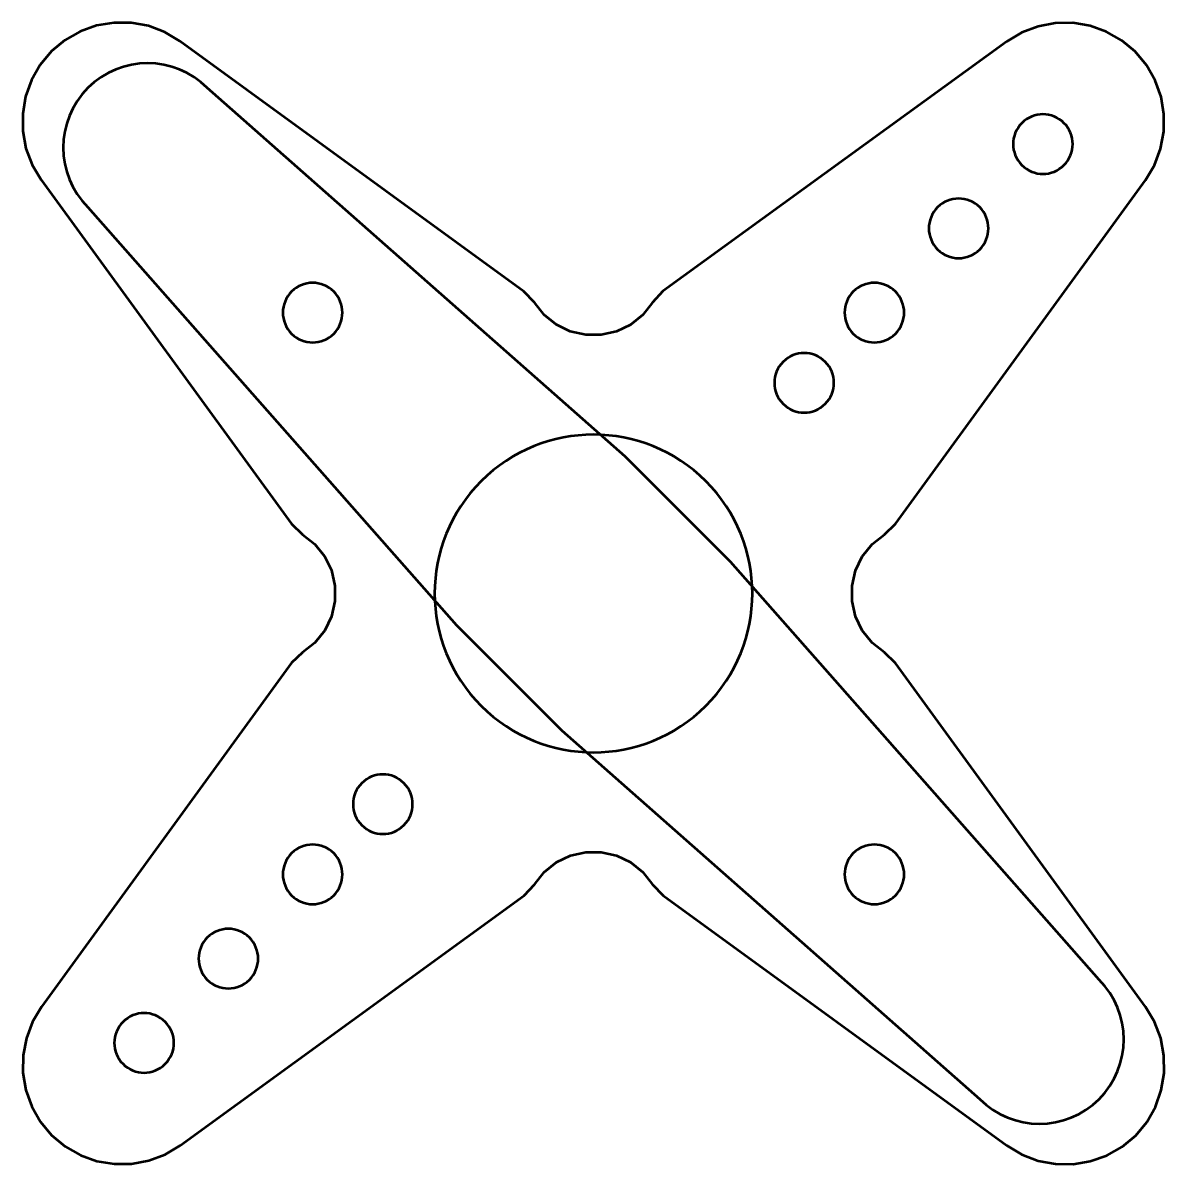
# Model space of a CAD drawing. Header units: centimetres. Extents: x -55.7 to 42.9, y -35.5 to -4.3.
# Drawn here: x -11.937 to -9.063, y -16.287 to -13.413 of the extents above; entities that cross this region are included whole.
import ezdxf

# ---------------------------------------------------------------- set-up
doc = ezdxf.new("R2010")
doc.units = ezdxf.units.CM
doc.header["$MEASUREMENT"] = 0
doc.layers.add('Layer 1', color=7, linetype='Continuous')

msp = doc.modelspace()

# ---------------------------------------------------------------- linework, layer by layer
at = {"layer": 'Layer 1', "color": 30, "lineweight": 53}
for points, knots in [([(-11.54126, -13.4598), (-11.54126, -13.4598), (-10.67532, -14.08937), (-10.67532, -14.08937), (-10.67532, -14.08937), (-10.67532, -14.08937), (-10.64843, -14.11738), (-10.64843, -14.11738), (-10.64843, -14.11738), (-10.64843, -14.11738), (-10.62435, -14.14819), (-10.62435, -14.14819), (-10.62435, -14.14819), (-10.62435, -14.14819), (-10.5941, -14.17283), (-10.5941, -14.17283), (-10.5941, -14.17283), (-10.5941, -14.17283), (-10.55882, -14.19019), (-10.55882, -14.19019), (-10.55882, -14.19019), (-10.55882, -14.19019), (-10.5196, -14.19916), (-10.5196, -14.19916), (-10.5196, -14.19916), (-10.5196, -14.19916), (-10.48039, -14.19915), (-10.48039, -14.19915), (-10.48039, -14.19915), (-10.48039, -14.19915), (-10.44231, -14.19019), (-10.44231, -14.19019), (-10.44231, -14.19019), (-10.44231, -14.19019), (-10.40646, -14.17338), (-10.40646, -14.17338), (-10.40646, -14.17338), (-10.40646, -14.17338), (-10.37565, -14.14818), (-10.37565, -14.14818), (-10.37565, -14.14818), (-10.37565, -14.14818), (-10.35158, -14.11738), (-10.35158, -14.11738), (-10.35158, -14.11738), (-10.35158, -14.11738), (-10.32525, -14.08881), (-10.32525, -14.08881), (-10.32525, -14.08881), (-10.32525, -14.08881), (-9.4593, -13.46036), (-9.4593, -13.46036), (-9.4593, -13.46036), (-9.4593, -13.46036), (-9.42177, -13.43739), (-9.42177, -13.43739), (-9.42177, -13.43739), (-9.42177, -13.43739), (-9.38089, -13.42228), (-9.38089, -13.42228), (-9.38089, -13.42228), (-9.38089, -13.42228), (-9.33775, -13.41387), (-9.33775, -13.41387), (-9.33775, -13.41387), (-9.33775, -13.41387), (-9.29351, -13.41331), (-9.29351, -13.41331), (-9.29351, -13.41331), (-9.29351, -13.41331), (-9.24982, -13.42115), (-9.24982, -13.42115), (-9.24982, -13.42115), (-9.24982, -13.42115), (-9.20837, -13.43572), (-9.20837, -13.43572), (-9.20837, -13.43572), (-9.20837, -13.43572), (-9.16973, -13.45756), (-9.16973, -13.45756), (-9.16973, -13.45756), (-9.16973, -13.45756), (-9.13612, -13.48556), (-9.13612, -13.48556), (-9.13612, -13.48556), (-9.13612, -13.48556), (-9.10755, -13.51973), (-9.10755, -13.51973), (-9.10755, -13.51973), (-9.10755, -13.51973), (-9.08571, -13.55838), (-9.08571, -13.55838), (-9.08571, -13.55838), (-9.08571, -13.55838), (-9.07114, -13.59982), (-9.07114, -13.59982), (-9.07114, -13.59982), (-9.07114, -13.59982), (-9.06386, -13.64296), (-9.06386, -13.64296), (-9.06386, -13.64296), (-9.06386, -13.64296), (-9.06442, -13.6872), (-9.06442, -13.6872), (-9.06442, -13.6872), (-9.06442, -13.6872), (-9.07227, -13.7309), (-9.07227, -13.7309), (-9.07227, -13.7309), (-9.07227, -13.7309), (-9.08738, -13.77178), (-9.08738, -13.77178), (-9.08738, -13.77178), (-9.08738, -13.77178), (-9.11035, -13.80931), (-9.11035, -13.80931), (-9.11035, -13.80931), (-9.11035, -13.80931), (-9.73936, -14.6747), (-9.73936, -14.6747), (-9.73936, -14.6747), (-9.73936, -14.6747), (-9.76738, -14.70158), (-9.76738, -14.70158), (-9.76738, -14.70158), (-9.76738, -14.70158), (-9.79817, -14.72566), (-9.79817, -14.72566), (-9.79817, -14.72566), (-9.79817, -14.72566), (-9.82337, -14.75647), (-9.82337, -14.75647), (-9.82337, -14.75647), (-9.82337, -14.75647), (-9.84018, -14.79232), (-9.84018, -14.79232), (-9.84018, -14.79232), (-9.84018, -14.79232), (-9.84914, -14.83039), (-9.84914, -14.83039), (-9.84914, -14.83039), (-9.84914, -14.83039), (-9.84915, -14.86961), (-9.84915, -14.86961), (-9.84915, -14.86961), (-9.84915, -14.86961), (-9.84075, -14.90826), (-9.84075, -14.90826), (-9.84075, -14.90826), (-9.84075, -14.90826), (-9.82338, -14.94355), (-9.82338, -14.94355), (-9.82338, -14.94355), (-9.82338, -14.94355), (-9.79818, -14.97436), (-9.79818, -14.97436), (-9.79818, -14.97436), (-9.79818, -14.97436), (-9.76737, -14.99844), (-9.76737, -14.99844), (-9.76737, -14.99844), (-9.76737, -14.99844), (-9.73936, -15.02532), (-9.73936, -15.02532), (-9.73936, -15.02532), (-9.73936, -15.02532), (-9.11036, -15.8907), (-9.11036, -15.8907), (-9.11036, -15.8907), (-9.11036, -15.8907), (-9.0874, -15.92822), (-9.0874, -15.92822), (-9.0874, -15.92822), (-9.0874, -15.92822), (-9.07171, -15.96966), (-9.07171, -15.96966), (-9.07171, -15.96966), (-9.07171, -15.96966), (-9.06388, -16.01336), (-9.06388, -16.01336), (-9.06388, -16.01336), (-9.06388, -16.01336), (-9.06332, -16.0576), (-9.06332, -16.0576), (-9.06332, -16.0576), (-9.06332, -16.0576), (-9.07059, -16.10073), (-9.07059, -16.10073), (-9.07059, -16.10073), (-9.07059, -16.10073), (-9.08516, -16.14218), (-9.08516, -16.14218), (-9.08516, -16.14218), (-9.08516, -16.14218), (-9.107, -16.18083), (-9.107, -16.18083), (-9.107, -16.18083), (-9.107, -16.18083), (-9.135, -16.21444), (-9.135, -16.21444), (-9.135, -16.21444), (-9.135, -16.21444), (-9.16917, -16.243), (-9.16917, -16.243), (-9.16917, -16.243), (-9.16917, -16.243), (-9.20783, -16.26485), (-9.20783, -16.26485), (-9.20783, -16.26485), (-9.20783, -16.26485), (-9.24928, -16.27942), (-9.24928, -16.27942), (-9.24928, -16.27942), (-9.24928, -16.27942), (-9.2924, -16.28669), (-9.2924, -16.28669), (-9.2924, -16.28669), (-9.2924, -16.28669), (-9.33665, -16.28613), (-9.33665, -16.28613), (-9.33665, -16.28613), (-9.33665, -16.28613), (-9.38034, -16.2783), (-9.38034, -16.2783), (-9.38034, -16.2783), (-9.38034, -16.2783), (-9.42179, -16.26261), (-9.42179, -16.26261), (-9.42179, -16.26261), (-9.42179, -16.26261), (-9.45931, -16.23965), (-9.45931, -16.23965), (-9.45931, -16.23965), (-9.45931, -16.23965), (-10.32468, -15.61064), (-10.32468, -15.61064), (-10.32468, -15.61064), (-10.32468, -15.61064), (-10.35157, -15.58264), (-10.35157, -15.58264), (-10.35157, -15.58264), (-10.35157, -15.58264), (-10.37565, -15.55183), (-10.37565, -15.55183), (-10.37565, -15.55183), (-10.37565, -15.55183), (-10.40646, -15.52663), (-10.40646, -15.52663), (-10.40646, -15.52663), (-10.40646, -15.52663), (-10.44175, -15.50926), (-10.44175, -15.50926), (-10.44175, -15.50926), (-10.44175, -15.50926), (-10.4804, -15.50086), (-10.4804, -15.50086), (-10.4804, -15.50086), (-10.4804, -15.50086), (-10.51961, -15.50086), (-10.51961, -15.50086), (-10.51961, -15.50086), (-10.51961, -15.50086), (-10.55769, -15.50983), (-10.55769, -15.50983), (-10.55769, -15.50983), (-10.55769, -15.50983), (-10.59354, -15.52663), (-10.59354, -15.52663), (-10.59354, -15.52663), (-10.59354, -15.52663), (-10.62435, -15.55184), (-10.62435, -15.55184), (-10.62435, -15.55184), (-10.62435, -15.55184), (-10.64843, -15.58264), (-10.64843, -15.58264), (-10.64843, -15.58264), (-10.64843, -15.58264), (-10.67475, -15.61009), (-10.67475, -15.61009), (-10.67475, -15.61009), (-10.67475, -15.61009), (-11.54069, -16.23965), (-11.54069, -16.23965), (-11.54069, -16.23965), (-11.54069, -16.23965), (-11.57821, -16.26261), (-11.57821, -16.26261), (-11.57821, -16.26261), (-11.57821, -16.26261), (-11.61911, -16.27774), (-11.61911, -16.27774), (-11.61911, -16.27774), (-11.61911, -16.27774), (-11.6628, -16.28557), (-11.6628, -16.28557), (-11.6628, -16.28557), (-11.6628, -16.28557), (-11.70704, -16.28614), (-11.70704, -16.28614), (-11.70704, -16.28614), (-11.70704, -16.28614), (-11.75017, -16.27886), (-11.75017, -16.27886), (-11.75017, -16.27886), (-11.75017, -16.27886), (-11.79161, -16.26429), (-11.79161, -16.26429), (-11.79161, -16.26429), (-11.79161, -16.26429), (-11.83027, -16.24245), (-11.83027, -16.24245), (-11.83027, -16.24245), (-11.83027, -16.24245), (-11.86444, -16.21388), (-11.86444, -16.21388), (-11.86444, -16.21388), (-11.86444, -16.21388), (-11.89244, -16.18027), (-11.89244, -16.18027), (-11.89244, -16.18027), (-11.89244, -16.18027), (-11.91427, -16.14163), (-11.91427, -16.14163), (-11.91427, -16.14163), (-11.91427, -16.14163), (-11.92885, -16.10018), (-11.92885, -16.10018), (-11.92885, -16.10018), (-11.92885, -16.10018), (-11.93669, -16.05649), (-11.93669, -16.05649), (-11.93669, -16.05649), (-11.93669, -16.05649), (-11.93613, -16.01224), (-11.93613, -16.01224), (-11.93613, -16.01224), (-11.93613, -16.01224), (-11.92773, -15.96912), (-11.92773, -15.96912), (-11.92773, -15.96912), (-11.92773, -15.96912), (-11.9126, -15.92822), (-11.9126, -15.92822), (-11.9126, -15.92822), (-11.9126, -15.92822), (-11.88964, -15.8907), (-11.88964, -15.8907), (-11.88964, -15.8907), (-11.88964, -15.8907), (-11.26064, -15.0242), (-11.26064, -15.0242), (-11.26064, -15.0242), (-11.26064, -15.0242), (-11.23263, -14.99844), (-11.23263, -14.99844), (-11.23263, -14.99844), (-11.23263, -14.99844), (-11.20183, -14.97436), (-11.20183, -14.97436), (-11.20183, -14.97436), (-11.20183, -14.97436), (-11.17662, -14.94355), (-11.17662, -14.94355), (-11.17662, -14.94355), (-11.17662, -14.94355), (-11.15982, -14.9077), (-11.15982, -14.9077), (-11.15982, -14.9077), (-11.15982, -14.9077), (-11.15086, -14.86961), (-11.15086, -14.86961), (-11.15086, -14.86961), (-11.15086, -14.86961), (-11.15085, -14.83041), (-11.15085, -14.83041), (-11.15085, -14.83041), (-11.15085, -14.83041), (-11.15982, -14.79119), (-11.15982, -14.79119), (-11.15982, -14.79119), (-11.15982, -14.79119), (-11.17718, -14.75591), (-11.17718, -14.75591), (-11.17718, -14.75591), (-11.17718, -14.75591), (-11.20182, -14.72567), (-11.20182, -14.72567), (-11.20182, -14.72567), (-11.20182, -14.72567), (-11.23263, -14.70158), (-11.23263, -14.70158), (-11.23263, -14.70158), (-11.23263, -14.70158), (-11.26064, -14.67469), (-11.26064, -14.67469), (-11.26064, -14.67469), (-11.26064, -14.67469), (-11.89021, -13.80875), (-11.89021, -13.80875), (-11.89021, -13.80875), (-11.89021, -13.80875), (-11.91317, -13.77123), (-11.91317, -13.77123), (-11.91317, -13.77123), (-11.91317, -13.77123), (-11.92886, -13.72978), (-11.92886, -13.72978), (-11.92886, -13.72978), (-11.92886, -13.72978), (-11.93669, -13.68609), (-11.93669, -13.68609), (-11.93669, -13.68609), (-11.93669, -13.68609), (-11.9367, -13.6424), (-11.9367, -13.6424), (-11.9367, -13.6424), (-11.9367, -13.6424), (-11.92998, -13.59872), (-11.92998, -13.59872), (-11.92998, -13.59872), (-11.92998, -13.59872), (-11.91485, -13.55783), (-11.91485, -13.55783), (-11.91485, -13.55783), (-11.91485, -13.55783), (-11.893, -13.51917), (-11.893, -13.51917), (-11.893, -13.51917), (-11.893, -13.51917), (-11.86444, -13.485), (-11.86444, -13.485), (-11.86444, -13.485), (-11.86444, -13.485), (-11.83083, -13.457), (-11.83083, -13.457), (-11.83083, -13.457), (-11.83083, -13.457), (-11.79218, -13.43516), (-11.79218, -13.43516), (-11.79218, -13.43516), (-11.79218, -13.43516), (-11.75129, -13.42003), (-11.75129, -13.42003), (-11.75129, -13.42003), (-11.75129, -13.42003), (-11.70761, -13.41331), (-11.70761, -13.41331), (-11.70761, -13.41331), (-11.70761, -13.41331), (-11.66392, -13.41332), (-11.66392, -13.41332), (-11.66392, -13.41332), (-11.66392, -13.41332), (-11.62022, -13.42115), (-11.62022, -13.42115), (-11.62022, -13.42115), (-11.62022, -13.42115), (-11.57878, -13.43684), (-11.57878, -13.43684), (-11.57878, -13.43684), (-11.57878, -13.43684), (-11.54126, -13.4598), (-11.54126, -13.4598)], [0, 0, 0, 0, 0.0086207, 0.0086207, 0.0086207, 0.0086207, 0.0172414, 0.0172414, 0.0172414, 0.0172414, 0.0258621, 0.0258621, 0.0258621, 0.0258621, 0.0344828, 0.0344828, 0.0344828, 0.0344828, 0.0431034, 0.0431034, 0.0431034, 0.0431034, 0.0517241, 0.0517241, 0.0517241, 0.0517241, 0.0603448, 0.0603448, 0.0603448, 0.0603448, 0.0689655, 0.0689655, 0.0689655, 0.0689655, 0.0775862, 0.0775862, 0.0775862, 0.0775862, 0.0862069, 0.0862069, 0.0862069, 0.0862069, 0.0948276, 0.0948276, 0.0948276, 0.0948276, 0.1034483, 0.1034483, 0.1034483, 0.1034483, 0.112069, 0.112069, 0.112069, 0.112069, 0.1206897, 0.1206897, 0.1206897, 0.1206897, 0.1293103, 0.1293103, 0.1293103, 0.1293103, 0.137931, 0.137931, 0.137931, 0.137931, 0.1465517, 0.1465517, 0.1465517, 0.1465517, 0.1551724, 0.1551724, 0.1551724, 0.1551724, 0.1637931, 0.1637931, 0.1637931, 0.1637931, 0.1724138, 0.1724138, 0.1724138, 0.1724138, 0.1810345, 0.1810345, 0.1810345, 0.1810345, 0.1896552, 0.1896552, 0.1896552, 0.1896552, 0.1982759, 0.1982759, 0.1982759, 0.1982759, 0.2068966, 0.2068966, 0.2068966, 0.2068966, 0.2155172, 0.2155172, 0.2155172, 0.2155172, 0.2241379, 0.2241379, 0.2241379, 0.2241379, 0.2327586, 0.2327586, 0.2327586, 0.2327586, 0.2413793, 0.2413793, 0.2413793, 0.2413793, 0.25, 0.25, 0.25, 0.25, 0.2586207, 0.2586207, 0.2586207, 0.2586207, 0.2672414, 0.2672414, 0.2672414, 0.2672414, 0.2758621, 0.2758621, 0.2758621, 0.2758621, 0.2844828, 0.2844828, 0.2844828, 0.2844828, 0.2931034, 0.2931034, 0.2931034, 0.2931034, 0.3017241, 0.3017241, 0.3017241, 0.3017241, 0.3103448, 0.3103448, 0.3103448, 0.3103448, 0.3189655, 0.3189655, 0.3189655, 0.3189655, 0.3275862, 0.3275862, 0.3275862, 0.3275862, 0.3362069, 0.3362069, 0.3362069, 0.3362069, 0.3448276, 0.3448276, 0.3448276, 0.3448276, 0.3534483, 0.3534483, 0.3534483, 0.3534483, 0.362069, 0.362069, 0.362069, 0.362069, 0.3706897, 0.3706897, 0.3706897, 0.3706897, 0.3793103, 0.3793103, 0.3793103, 0.3793103, 0.387931, 0.387931, 0.387931, 0.387931, 0.3965517, 0.3965517, 0.3965517, 0.3965517, 0.4051724, 0.4051724, 0.4051724, 0.4051724, 0.4137931, 0.4137931, 0.4137931, 0.4137931, 0.4224138, 0.4224138, 0.4224138, 0.4224138, 0.4310345, 0.4310345, 0.4310345, 0.4310345, 0.4396552, 0.4396552, 0.4396552, 0.4396552, 0.4482759, 0.4482759, 0.4482759, 0.4482759, 0.4568966, 0.4568966, 0.4568966, 0.4568966, 0.4655172, 0.4655172, 0.4655172, 0.4655172, 0.4741379, 0.4741379, 0.4741379, 0.4741379, 0.4827586, 0.4827586, 0.4827586, 0.4827586, 0.4913793, 0.4913793, 0.4913793, 0.4913793, 0.5, 0.5, 0.5, 0.5, 0.5086207, 0.5086207, 0.5086207, 0.5086207, 0.5172414, 0.5172414, 0.5172414, 0.5172414, 0.5258621, 0.5258621, 0.5258621, 0.5258621, 0.5344828, 0.5344828, 0.5344828, 0.5344828, 0.5431034, 0.5431034, 0.5431034, 0.5431034, 0.5517241, 0.5517241, 0.5517241, 0.5517241, 0.5603448, 0.5603448, 0.5603448, 0.5603448, 0.5689655, 0.5689655, 0.5689655, 0.5689655, 0.5775862, 0.5775862, 0.5775862, 0.5775862, 0.5862069, 0.5862069, 0.5862069, 0.5862069, 0.5948276, 0.5948276, 0.5948276, 0.5948276, 0.6034483, 0.6034483, 0.6034483, 0.6034483, 0.612069, 0.612069, 0.612069, 0.612069, 0.6206897, 0.6206897, 0.6206897, 0.6206897, 0.6293103, 0.6293103, 0.6293103, 0.6293103, 0.637931, 0.637931, 0.637931, 0.637931, 0.6465517, 0.6465517, 0.6465517, 0.6465517, 0.6551724, 0.6551724, 0.6551724, 0.6551724, 0.6637931, 0.6637931, 0.6637931, 0.6637931, 0.6724138, 0.6724138, 0.6724138, 0.6724138, 0.6810345, 0.6810345, 0.6810345, 0.6810345, 0.6896552, 0.6896552, 0.6896552, 0.6896552, 0.6982759, 0.6982759, 0.6982759, 0.6982759, 0.7068966, 0.7068966, 0.7068966, 0.7068966, 0.7155172, 0.7155172, 0.7155172, 0.7155172, 0.7241379, 0.7241379, 0.7241379, 0.7241379, 0.7327586, 0.7327586, 0.7327586, 0.7327586, 0.7413793, 0.7413793, 0.7413793, 0.7413793, 0.75, 0.75, 0.75, 0.75, 0.7586207, 0.7586207, 0.7586207, 0.7586207, 0.7672414, 0.7672414, 0.7672414, 0.7672414, 0.7758621, 0.7758621, 0.7758621, 0.7758621, 0.7844828, 0.7844828, 0.7844828, 0.7844828, 0.7931034, 0.7931034, 0.7931034, 0.7931034, 0.8017241, 0.8017241, 0.8017241, 0.8017241, 0.8103448, 0.8103448, 0.8103448, 0.8103448, 0.8189655, 0.8189655, 0.8189655, 0.8189655, 0.8275862, 0.8275862, 0.8275862, 0.8275862, 0.8362069, 0.8362069, 0.8362069, 0.8362069, 0.8448276, 0.8448276, 0.8448276, 0.8448276, 0.8534483, 0.8534483, 0.8534483, 0.8534483, 0.862069, 0.862069, 0.862069, 0.862069, 0.8706897, 0.8706897, 0.8706897, 0.8706897, 0.8793103, 0.8793103, 0.8793103, 0.8793103, 0.887931, 0.887931, 0.887931, 0.887931, 0.8965517, 0.8965517, 0.8965517, 0.8965517, 0.9051724, 0.9051724, 0.9051724, 0.9051724, 0.9137931, 0.9137931, 0.9137931, 0.9137931, 0.9224138, 0.9224138, 0.9224138, 0.9224138, 0.9310345, 0.9310345, 0.9310345, 0.9310345, 0.9396552, 0.9396552, 0.9396552, 0.9396552, 0.9482759, 0.9482759, 0.9482759, 0.9482759, 0.9568966, 0.9568966, 0.9568966, 0.9568966, 0.9655172, 0.9655172, 0.9655172, 0.9655172, 0.9741379, 0.9741379, 0.9741379, 0.9741379, 0.9827586, 0.9827586, 0.9827586, 0.9827586, 0.9913793, 0.9913793, 0.9913793, 0.9913793, 1, 1, 1, 1]), ([(-10.57955, -15.19471), (-10.57955, -15.19471), (-10.84471, -14.92955), (-10.84471, -14.92955), (-10.84471, -14.92955), (-10.84471, -14.92955), (-11.77279, -13.87773), (-11.77279, -13.87773), (-11.77279, -13.87773), (-11.85555, -13.79497), (-11.85555, -13.65997), (-11.77279, -13.57721), (-11.77279, -13.57721), (-11.69003, -13.49445), (-11.55503, -13.49445), (-11.47227, -13.57721), (-11.47227, -13.57721), (-11.47227, -13.57721), (-10.42045, -14.50529), (-10.42045, -14.50529), (-10.42045, -14.50529), (-10.42045, -14.50529), (-10.15529, -14.77045), (-10.15529, -14.77045), (-10.15529, -14.77045), (-10.15529, -14.77045), (-9.22721, -15.82227), (-9.22721, -15.82227), (-9.22721, -15.82227), (-9.14445, -15.90503), (-9.14445, -16.04003), (-9.22721, -16.12279), (-9.22721, -16.12279), (-9.30997, -16.20555), (-9.44497, -16.20555), (-9.52773, -16.12279), (-9.52773, -16.12279), (-9.52773, -16.12279), (-10.57955, -15.19471), (-10.57955, -15.19471)], [0, 0, 0, 0, 0.1, 0.1, 0.1, 0.1, 0.2, 0.2, 0.2, 0.2, 0.3, 0.3, 0.3, 0.3, 0.4, 0.4, 0.4, 0.4, 0.5, 0.5, 0.5, 0.5, 0.6, 0.6, 0.6, 0.6, 0.7, 0.7, 0.7, 0.7, 0.8, 0.8, 0.8, 0.8, 0.9, 0.9, 0.9, 0.9, 1, 1, 1, 1])]:
    msp.add_open_spline(points, degree=3, knots=knots, dxfattribs=at)
at = {"layer": 'Layer 1', "color": 250, "lineweight": 53}
for points in [[(-9.31559, -13.77166), (-9.34487, -13.80094), (-9.39238, -13.80094), (-9.42166, -13.77166), (-9.42166, -13.77166), (-9.45094, -13.74238), (-9.45094, -13.69488), (-9.42166, -13.6656), (-9.42166, -13.6656), (-9.39238, -13.63632), (-9.34487, -13.63632), (-9.31559, -13.6656), (-9.31559, -13.6656), (-9.28631, -13.69488), (-9.28631, -13.74238), (-9.31559, -13.77166)], [(-9.52772, -13.98379), (-9.557, -14.01307), (-9.60451, -14.01307), (-9.63379, -13.98379), (-9.63379, -13.98379), (-9.66307, -13.95451), (-9.66307, -13.90701), (-9.63379, -13.87773), (-9.63379, -13.87773), (-9.60451, -13.84845), (-9.557, -13.84845), (-9.52772, -13.87773), (-9.52772, -13.87773), (-9.49844, -13.90701), (-9.49844, -13.95451), (-9.52772, -13.98379)], [(-11.15407, -14.08986), (-11.12479, -14.11914), (-11.12479, -14.16665), (-11.15407, -14.19593), (-11.15407, -14.19593), (-11.18335, -14.22521), (-11.23085, -14.22521), (-11.26013, -14.19593), (-11.26013, -14.19593), (-11.28941, -14.16665), (-11.28941, -14.11914), (-11.26013, -14.08986), (-11.26013, -14.08986), (-11.23085, -14.06058), (-11.18335, -14.06058), (-11.15407, -14.08986)], [(-11.15407, -14.08986), (-11.12479, -14.11914), (-11.12479, -14.16665), (-11.15407, -14.19593), (-11.15407, -14.19593), (-11.18335, -14.22521), (-11.23085, -14.22521), (-11.26013, -14.19593), (-11.26013, -14.19593), (-11.28941, -14.16665), (-11.28941, -14.11914), (-11.26013, -14.08986), (-11.26013, -14.08986), (-11.23085, -14.06058), (-11.18335, -14.06058), (-11.15407, -14.08986)], [(-9.73985, -14.19593), (-9.76913, -14.22521), (-9.81664, -14.22521), (-9.84592, -14.19593), (-9.84592, -14.19593), (-9.8752, -14.16665), (-9.8752, -14.11914), (-9.84592, -14.08986), (-9.84592, -14.08986), (-9.81664, -14.06058), (-9.76913, -14.06058), (-9.73985, -14.08986), (-9.73985, -14.08986), (-9.71057, -14.11914), (-9.71057, -14.16665), (-9.73985, -14.19593)], [(-9.73985, -14.19593), (-9.76913, -14.22521), (-9.81664, -14.22521), (-9.84592, -14.19593), (-9.84592, -14.19593), (-9.8752, -14.16665), (-9.8752, -14.11914), (-9.84592, -14.08986), (-9.84592, -14.08986), (-9.81664, -14.06058), (-9.76913, -14.06058), (-9.73985, -14.08986), (-9.73985, -14.08986), (-9.71057, -14.11914), (-9.71057, -14.16665), (-9.73985, -14.19593)], [(-9.91663, -14.3727), (-9.94591, -14.40198), (-9.99342, -14.40198), (-10.0227, -14.3727), (-10.0227, -14.3727), (-10.05198, -14.34342), (-10.05198, -14.29592), (-10.0227, -14.26664), (-10.0227, -14.26664), (-9.99342, -14.23736), (-9.94591, -14.23736), (-9.91663, -14.26664), (-9.91663, -14.26664), (-9.88735, -14.29592), (-9.88735, -14.34342), (-9.91663, -14.3727)], [(-10.78284, -14.56716), (-10.62666, -14.41097), (-10.37334, -14.41097), (-10.21716, -14.56716), (-10.21716, -14.56716), (-10.06097, -14.72334), (-10.06097, -14.97666), (-10.21716, -15.13284), (-10.21716, -15.13284), (-10.37334, -15.28903), (-10.62666, -15.28903), (-10.78284, -15.13284), (-10.78284, -15.13284), (-10.93903, -14.97666), (-10.93903, -14.72334), (-10.78284, -14.56716)], [(-11.08336, -15.3273), (-11.05408, -15.29802), (-11.00657, -15.29802), (-10.97729, -15.3273), (-10.97729, -15.3273), (-10.94801, -15.35658), (-10.94801, -15.40408), (-10.97729, -15.43336), (-10.97729, -15.43336), (-11.00657, -15.46264), (-11.05408, -15.46264), (-11.08336, -15.43336), (-11.08336, -15.43336), (-11.11264, -15.40408), (-11.11264, -15.35658), (-11.08336, -15.3273)], [(-11.26013, -15.50407), (-11.23085, -15.47479), (-11.18335, -15.47479), (-11.15407, -15.50407), (-11.15407, -15.50407), (-11.12479, -15.53335), (-11.12479, -15.58086), (-11.15407, -15.61014), (-11.15407, -15.61014), (-11.18335, -15.63942), (-11.23085, -15.63942), (-11.26013, -15.61014), (-11.26013, -15.61014), (-11.28941, -15.58086), (-11.28941, -15.53335), (-11.26013, -15.50407)], [(-11.26013, -15.50407), (-11.23085, -15.47479), (-11.18335, -15.47479), (-11.15407, -15.50407), (-11.15407, -15.50407), (-11.12479, -15.53335), (-11.12479, -15.58086), (-11.15407, -15.61014), (-11.15407, -15.61014), (-11.18335, -15.63942), (-11.23085, -15.63942), (-11.26013, -15.61014), (-11.26013, -15.61014), (-11.28941, -15.58086), (-11.28941, -15.53335), (-11.26013, -15.50407)], [(-9.84592, -15.61014), (-9.8752, -15.58086), (-9.8752, -15.53335), (-9.84592, -15.50407), (-9.84592, -15.50407), (-9.81664, -15.47479), (-9.76913, -15.47479), (-9.73985, -15.50407), (-9.73985, -15.50407), (-9.71057, -15.53335), (-9.71057, -15.58086), (-9.73985, -15.61014), (-9.73985, -15.61014), (-9.76913, -15.63942), (-9.81664, -15.63942), (-9.84592, -15.61014)], [(-9.84592, -15.61014), (-9.8752, -15.58086), (-9.8752, -15.53335), (-9.84592, -15.50407), (-9.84592, -15.50407), (-9.81664, -15.47479), (-9.76913, -15.47479), (-9.73985, -15.50407), (-9.73985, -15.50407), (-9.71057, -15.53335), (-9.71057, -15.58086), (-9.73985, -15.61014), (-9.73985, -15.61014), (-9.76913, -15.63942), (-9.81664, -15.63942), (-9.84592, -15.61014)], [(-11.47227, -15.71621), (-11.44299, -15.68693), (-11.39548, -15.68693), (-11.3662, -15.71621), (-11.3662, -15.71621), (-11.33692, -15.74549), (-11.33692, -15.79299), (-11.3662, -15.82227), (-11.3662, -15.82227), (-11.39548, -15.85155), (-11.44299, -15.85155), (-11.47227, -15.82227), (-11.47227, -15.82227), (-11.50155, -15.79299), (-11.50155, -15.74549), (-11.47227, -15.71621)], [(-11.6844, -15.92834), (-11.65512, -15.89906), (-11.60761, -15.89906), (-11.57833, -15.92834), (-11.57833, -15.92834), (-11.54905, -15.95762), (-11.54905, -16.00512), (-11.57833, -16.0344), (-11.57833, -16.0344), (-11.60761, -16.06368), (-11.65512, -16.06368), (-11.6844, -16.0344), (-11.6844, -16.0344), (-11.71368, -16.00512), (-11.71368, -15.95762), (-11.6844, -15.92834)]]:
    msp.add_open_spline(points, degree=3, knots=[0, 0, 0, 0, 0.25, 0.25, 0.25, 0.25, 0.5, 0.5, 0.5, 0.5, 0.75, 0.75, 0.75, 0.75, 1, 1, 1, 1], dxfattribs=at)

doc.saveas('drawing.dxf')
